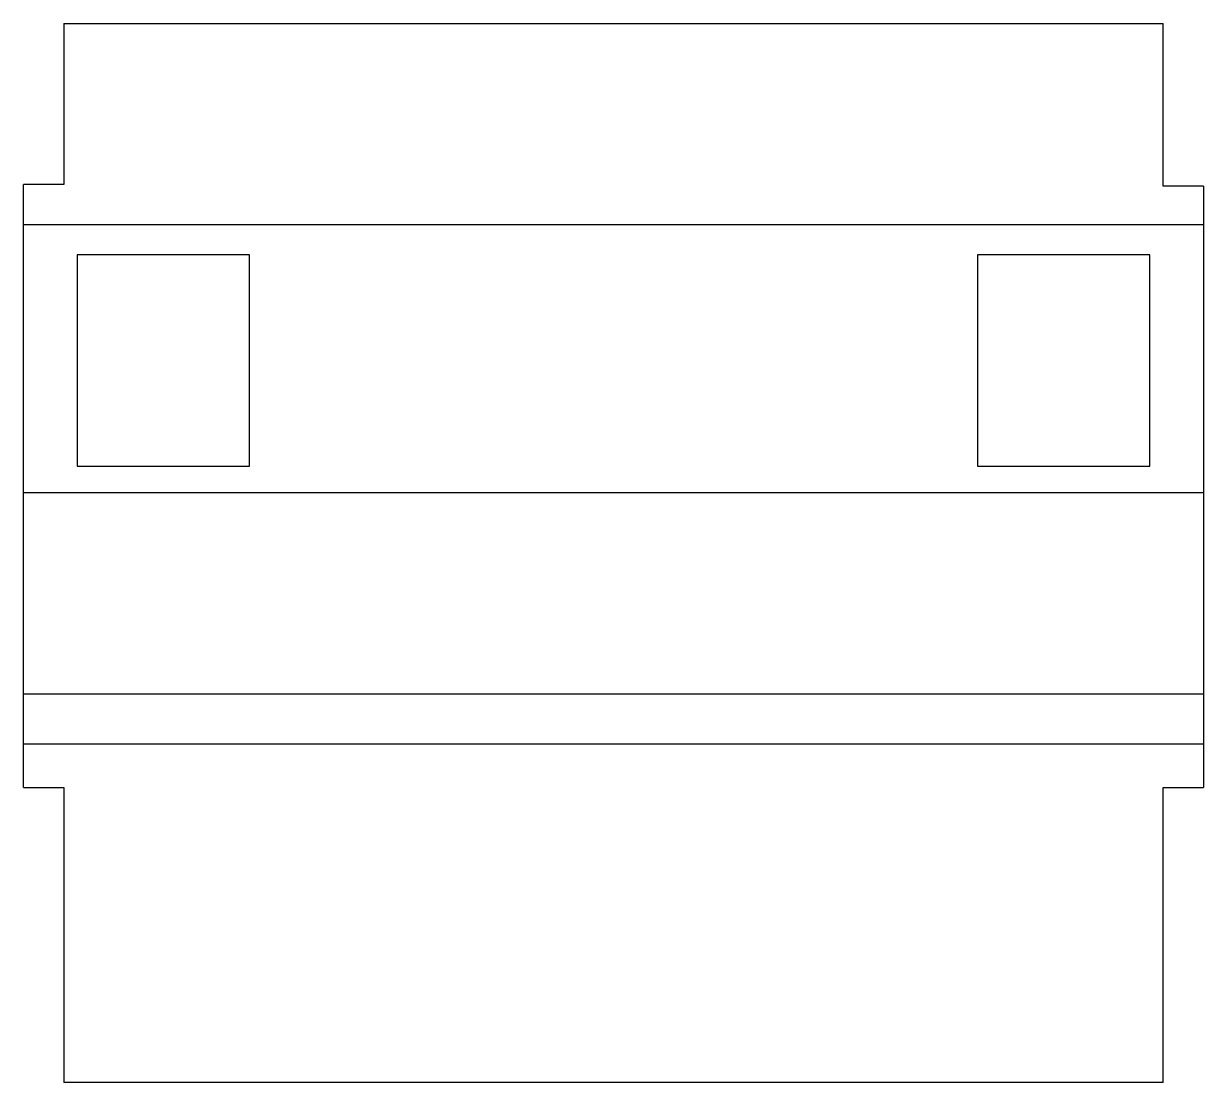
# Model space of a CAD drawing. Extents: x 209.3 to 297.3, y 129.3 to 208.3.
import ezdxf

# ---------------------------------------------------------------- set-up
doc = ezdxf.new("R2010")
doc.units = 0
doc.header["$MEASUREMENT"] = 0

msp = doc.modelspace()

# ---------------------------------------------------------------- linework, layer by layer
at = {"color": 1, "linetype": 'Continuous'}
for p, q in [((212.28157, 208.26321), (212.28157, 196.26321)), ((212.28157, 208.26321), (294.28157, 208.26321)), ((294.28157, 196.12907), (294.28157, 208.26321)), ((212.28157, 196.26321), (209.28157, 196.26321)), ((209.28157, 193.26321), (209.28157, 196.26321)), ((297.28157, 196.12907), (294.28157, 196.12907)), ((297.28157, 196.12907), (297.28157, 193.26321)), ((209.28157, 193.26321), (297.28157, 193.26321)), ((209.28157, 173.26321), (209.28157, 193.26321)), ((297.28157, 193.26321), (297.28157, 173.26321)), ((226.14273, 191.01161), (213.28157, 191.01161)), ((213.28157, 191.01161), (213.28157, 175.23792)), ((226.14273, 175.23792), (226.14273, 191.01161)), ((280.42041, 191.01161), (280.42041, 175.23792)), ((293.28157, 191.01161), (280.42041, 191.01161)), ((293.28157, 175.23792), (293.28157, 191.01161)), ((213.28157, 175.23792), (226.14273, 175.23792)), ((280.42041, 175.23792), (293.28157, 175.23792)), ((297.28157, 173.26321), (209.28157, 173.26321)), ((209.28157, 158.26321), (209.28157, 173.26321)), ((297.28157, 173.26321), (297.28157, 158.26321)), ((209.28157, 158.26321), (297.28157, 158.26321)), ((209.28157, 154.50229), (209.28157, 158.26321)), ((297.28157, 158.26321), (297.28157, 154.50229)), ((297.28157, 154.50229), (209.28157, 154.50229)), ((209.28157, 151.26321), (209.28157, 154.50229)), ((297.28157, 154.50229), (297.28157, 151.26321)), ((209.28157, 151.26321), (212.28157, 151.26321)), ((212.28157, 151.26321), (212.28157, 129.26321)), ((294.28157, 129.26321), (294.28157, 151.26321)), ((294.28157, 151.26321), (297.28157, 151.26321)), ((294.28157, 129.26321), (212.28157, 129.26321))]:
    msp.add_line(p, q, dxfattribs=at)

doc.saveas('drawing.dxf')
